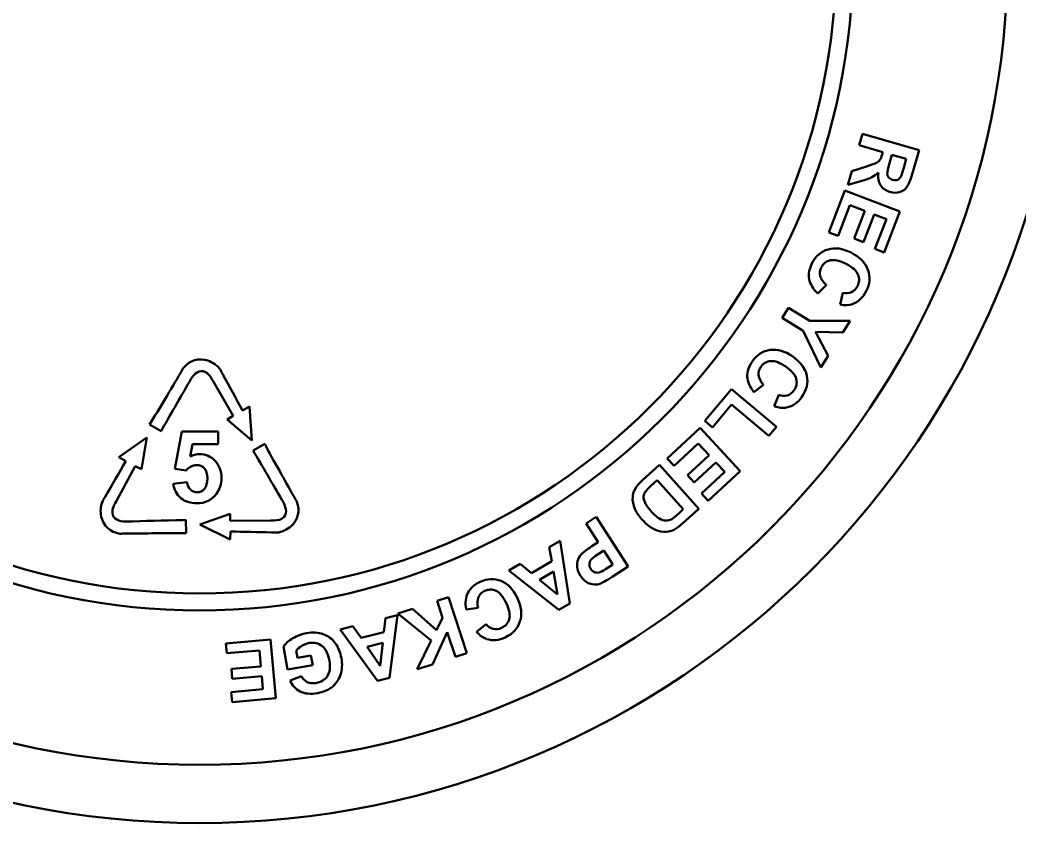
# Model space of a CAD drawing. Extents: x 0 to 900, y 0 to 581.
# Drawn here: x 664.4 to 790.2, y 277.7 to 378.8 of the extents above; entities that cross this region are included whole.
import ezdxf

# ---------------------------------------------------------------- set-up
doc = ezdxf.new("R2010")
doc.units = 0
doc.header["$LTSCALE"] = 2
doc.layers.add('AM_0', color=7, linetype='CONTINUOUS', lineweight=50)

msp = doc.modelspace()

# ---------------------------------------------------------------- linework, layer by layer
at = {"layer": 'AM_0'}
for radius in [109, 101.675]:
    msp.add_circle((687.029, 386.739), radius, dxfattribs=at)
msp.add_ellipse((687.029, 386.739), major_axis=(80.119, 0), ratio=0.9999929, start_param=4.712389, end_param=10.9955743, dxfattribs=at)
for points, knots in [([(687.029, 468.99), (732.448, 468.99), (769.28, 432.157), (769.28, 386.739), (769.28, 386.739), (769.28, 341.321), (732.448, 304.489), (687.029, 304.489), (687.029, 304.489), (641.611, 304.489), (604.778, 341.321), (604.778, 386.739), (604.778, 386.739), (604.778, 432.157), (641.611, 468.99), (687.029, 468.99)], [0, 0, 0, 0, 0.25, 0.25, 0.25, 0.25, 0.5, 0.5, 0.5, 0.5, 0.75, 0.75, 0.75, 0.75, 1, 1, 1, 1]), ([(685.854, 323.864), (686.241, 324.057), (686.633, 324.154), (687.037, 324.154), (687.037, 324.154), (687.803, 324.154), (688.454, 323.874), (688.985, 323.318)], [0.666666667, 0.666666667, 0.666666667, 0.666666667, 0.714285714, 0.714285714, 0.714285714, 0.714285714, 0.761904762, 0.761904762, 0.761904762, 0.761904762]), ([(688.985, 323.318), (689.519, 322.759), (689.785, 322.035), (689.785, 321.145), (689.785, 321.145), (689.785, 320.403), (689.571, 319.74), (689.141, 319.158)], [0.761904762, 0.761904762, 0.761904762, 0.761904762, 0.80952381, 0.80952381, 0.80952381, 0.80952381, 0.857142857, 0.857142857, 0.857142857, 0.857142857]), ([(687.635, 322.36), (687.387, 322.638), (687.064, 322.776), (686.667, 322.776), (686.667, 322.776), (686.172, 322.776), (685.726, 322.556), (685.332, 322.117)], [0.285714286, 0.285714286, 0.285714286, 0.285714286, 0.333333333, 0.333333333, 0.333333333, 0.333333333, 0.380952381, 0.380952381, 0.380952381, 0.380952381]), ([(687.633, 319.788), (687.883, 320.082), (688.009, 320.525), (688.009, 321.115), (688.009, 321.115), (688.009, 321.668), (687.885, 322.083), (687.635, 322.36)], [0.19047619, 0.19047619, 0.19047619, 0.19047619, 0.238095238, 0.238095238, 0.238095238, 0.238095238, 0.285714286, 0.285714286, 0.285714286, 0.285714286]), ([(685.88, 319.692), (686.121, 319.463), (686.401, 319.349), (686.715, 319.349), (686.715, 319.349), (687.077, 319.349), (687.383, 319.496), (687.633, 319.788)], [0.095238095, 0.095238095, 0.095238095, 0.095238095, 0.142857143, 0.142857143, 0.142857143, 0.142857143, 0.19047619, 0.19047619, 0.19047619, 0.19047619]), ([(689.141, 319.158), (688.553, 318.362), (687.74, 317.966), (686.699, 317.966), (686.699, 317.966), (685.865, 317.966), (685.187, 318.188), (684.662, 318.635)], [0.857142857, 0.857142857, 0.857142857, 0.857142857, 0.904761905, 0.904761905, 0.904761905, 0.904761905, 0.952380952, 0.952380952, 0.952380952, 0.952380952])]:
    msp.add_open_spline(points, degree=3, knots=knots, dxfattribs=at)
for points in [[(770.04, 363.015), (770.04, 363.015), (770.453, 364.457), (770.453, 364.457)], [(770.453, 364.457), (770.453, 364.457), (777.588, 362.411), (777.588, 362.411)], [(773.018, 362.161), (773.018, 362.161), (770.04, 363.015), (770.04, 363.015)], [(772.935, 361.87), (772.935, 361.87), (773.018, 362.161), (773.018, 362.161)], [(777.588, 362.411), (777.588, 362.411), (776.718, 359.378), (776.718, 359.378)], [(772.225, 360.819), (772.409, 360.914), (772.548, 361.03), (772.647, 361.167)], [(772.647, 361.167), (772.744, 361.305), (772.84, 361.538), (772.935, 361.87)], [(774.158, 361.834), (774.158, 361.834), (773.853, 360.77), (773.853, 360.77)], [(775.967, 361.316), (775.967, 361.316), (774.158, 361.834), (774.158, 361.834)], [(775.645, 360.193), (775.645, 360.193), (775.967, 361.316), (775.967, 361.316)], [(768.614, 358.042), (768.614, 358.042), (769.108, 359.764), (769.108, 359.764)], [(769.108, 359.764), (769.108, 359.764), (770.96, 360.36), (770.96, 360.36)], [(770.96, 360.36), (771.621, 360.572), (772.042, 360.724), (772.225, 360.819)], [(772.47, 359.602), (772.197, 359.342), (771.924, 359.142), (771.648, 359.002)], [(772.723, 358.001), (772.465, 358.415), (772.38, 358.95), (772.47, 359.602)], [(773.853, 360.77), (773.654, 360.078), (773.559, 359.638), (773.567, 359.449)], [(775.32, 359.148), (775.368, 359.26), (775.477, 359.608), (775.645, 360.193)], [(770.256, 358.515), (770.256, 358.515), (768.614, 358.042), (768.614, 358.042)], [(771.648, 359.002), (771.373, 358.861), (770.909, 358.699), (770.256, 358.515)], [(773.567, 359.449), (773.576, 359.261), (773.639, 359.098), (773.754, 358.959)], [(773.754, 358.959), (773.869, 358.821), (774.033, 358.721), (774.247, 358.659)], [(774.247, 358.659), (774.488, 358.59), (774.699, 358.6), (774.883, 358.685)], [(774.883, 358.685), (775.068, 358.771), (775.213, 358.925), (775.32, 359.148)], [(776.718, 359.378), (776.499, 358.615), (776.276, 358.081), (776.049, 357.772)], [(766.214, 352.058), (766.214, 352.058), (768.237, 357.327), (768.237, 357.327)], [(768.237, 357.327), (768.237, 357.327), (775.166, 354.667), (775.166, 354.667)], [(773.914, 357.149), (773.38, 357.302), (772.981, 357.588), (772.723, 358.001)], [(775.128, 357.137), (774.74, 357.024), (774.336, 357.028), (773.914, 357.149)], [(776.049, 357.772), (775.822, 357.463), (775.515, 357.251), (775.128, 357.137)], [(768.868, 355.48), (768.868, 355.48), (767.382, 351.61), (767.382, 351.61)], [(770.754, 354.756), (770.754, 354.756), (768.868, 355.48), (768.868, 355.48)], [(769.419, 351.278), (769.419, 351.278), (770.754, 354.756), (770.754, 354.756)], [(775.166, 354.667), (775.166, 354.667), (773.194, 349.531), (773.194, 349.531)], [(771.92, 354.308), (771.92, 354.308), (770.585, 350.83), (770.585, 350.83)], [(773.456, 353.719), (773.456, 353.719), (771.92, 354.308), (771.92, 354.308)], [(772.021, 349.981), (772.021, 349.981), (773.456, 353.719), (773.456, 353.719)], [(767.382, 351.61), (767.382, 351.61), (766.214, 352.058), (766.214, 352.058)], [(770.585, 350.83), (770.585, 350.83), (769.419, 351.278), (769.419, 351.278)], [(764.118, 348.211), (764.565, 349.088), (765.233, 349.657), (766.12, 349.917)], [(766.12, 349.917), (767.008, 350.176), (767.973, 350.042), (769.013, 349.512)], [(769.013, 349.512), (770.113, 348.951), (770.823, 348.231), (771.143, 347.352)], [(773.194, 349.531), (773.194, 349.531), (772.021, 349.981), (772.021, 349.981)], [(766.395, 348.544), (765.887, 348.424), (765.51, 348.124), (765.266, 347.643)], [(768.411, 348.085), (767.575, 348.51), (766.903, 348.665), (766.395, 348.544)], [(763.747, 346.186), (763.633, 346.825), (763.756, 347.501), (764.118, 348.211)], [(765.266, 347.643), (765.084, 347.288), (765.041, 346.925), (765.138, 346.554)], [(769.887, 346.756), (769.692, 347.24), (769.2, 347.683), (768.411, 348.085)], [(771.143, 347.352), (771.462, 346.474), (771.386, 345.572), (770.914, 344.645)], [(764.852, 344.376), (764.231, 344.943), (763.863, 345.546), (763.747, 346.186)], [(765.138, 346.554), (765.232, 346.184), (765.494, 345.82), (765.921, 345.461)], [(769.807, 345.294), (770.057, 345.784), (770.085, 346.272), (769.887, 346.756)], [(765.921, 345.461), (765.921, 345.461), (764.852, 344.376), (764.852, 344.376)], [(767.987, 344.466), (768.37, 344.368), (768.724, 344.393), (769.05, 344.542)], [(769.05, 344.542), (769.375, 344.688), (769.627, 344.94), (769.807, 345.294)], [(770.914, 344.645), (770.502, 343.837), (769.928, 343.301), (769.192, 343.04)], [(767.629, 342.983), (767.629, 342.983), (767.987, 344.466), (767.987, 344.466)], [(760.365, 341.305), (760.365, 341.305), (761.157, 342.573), (761.157, 342.573)], [(761.157, 342.573), (761.157, 342.573), (763.806, 340.917), (763.806, 340.917)], [(769.192, 343.04), (768.757, 342.882), (768.236, 342.864), (767.629, 342.983)], [(763.005, 339.655), (763.005, 339.655), (760.365, 341.305), (760.365, 341.305)], [(763.806, 340.917), (763.806, 340.917), (768.891, 340.945), (768.891, 340.945)], [(768.891, 340.945), (768.891, 340.945), (767.96, 339.454), (767.96, 339.454)], [(765.213, 335.058), (765.213, 335.058), (763.005, 339.655), (763.005, 339.655)], [(764.544, 339.529), (764.544, 339.529), (766.128, 336.522), (766.128, 336.522)], [(767.96, 339.454), (767.96, 339.454), (764.544, 339.529), (764.544, 339.529)], [(756.604, 335.855), (757.169, 336.662), (757.91, 337.132), (758.825, 337.266)], [(758.825, 337.266), (759.741, 337.399), (760.677, 337.131), (761.633, 336.462)], [(685.031, 335.045), (685.797, 335.981), (686.92, 336.29), (688.058, 335.925)], [(688.058, 335.925), (688.63, 335.742), (689.354, 335.272), (689.656, 334.747)], [(755.956, 333.902), (755.931, 334.55), (756.148, 335.202), (756.604, 335.855)], [(758.906, 335.867), (758.386, 335.82), (757.972, 335.575), (757.662, 335.133)], [(760.839, 335.132), (760.07, 335.671), (759.426, 335.917), (758.906, 335.867)], [(761.633, 336.462), (762.645, 335.754), (763.247, 334.942), (763.442, 334.027)], [(766.128, 336.522), (766.128, 336.522), (765.213, 335.058), (765.213, 335.058)], [(682.981, 331.594), (683.608, 332.64), (684.246, 333.687), (684.852, 334.744)], [(684.852, 334.744), (684.9, 334.826), (684.972, 334.973), (685.031, 335.045)], [(687.756, 334.475), (686.992, 334.887), (686.394, 334.261), (685.977, 333.665)], [(688.721, 333.351), (688.453, 333.813), (688.244, 334.213), (687.756, 334.475)], [(689.656, 334.747), (689.761, 334.564), (689.857, 334.376), (689.958, 334.19)], [(757.662, 335.133), (757.433, 334.806), (757.34, 334.453), (757.384, 334.073)], [(762.116, 333.612), (761.989, 334.118), (761.563, 334.625), (760.839, 335.132)], [(685.977, 333.665), (684.772, 331.566), (683.567, 329.466), (682.361, 327.367)], [(691.266, 328.959), (691.266, 328.959), (688.721, 333.351), (688.721, 333.351)], [(689.958, 334.19), (690.783, 332.673), (691.61, 331.157), (692.436, 329.641)], [(756.798, 331.956), (756.262, 332.603), (755.982, 333.251), (755.956, 333.902)], [(757.384, 334.073), (757.426, 333.693), (757.635, 333.296), (758.007, 332.881)], [(761.833, 332.175), (762.148, 332.625), (762.244, 333.105), (762.116, 333.612)], [(763.442, 334.027), (763.636, 333.113), (763.435, 332.23), (762.838, 331.378)], [(750.624, 328.331), (750.624, 328.331), (753.982, 332.332), (753.982, 332.332)], [(753.982, 332.332), (753.982, 332.332), (759.621, 327.601), (759.621, 327.601)], [(758.007, 332.881), (758.007, 332.881), (756.798, 331.956), (756.798, 331.956)], [(760.978, 331.535), (761.32, 331.635), (761.605, 331.849), (761.833, 332.175)], [(680.937, 328.205), (681.639, 329.306), (682.308, 330.473), (682.981, 331.594)], [(759.354, 330.189), (759.354, 330.189), (759.915, 331.608), (759.915, 331.608)], [(759.915, 331.608), (760.281, 331.458), (760.635, 331.434), (760.978, 331.535)], [(762.838, 331.378), (762.318, 330.635), (761.675, 330.184), (760.91, 330.028)], [(692.436, 329.641), (692.436, 329.641), (693.323, 330.136), (693.323, 330.136)], [(693.323, 330.136), (693.323, 330.136), (693.6, 325.855), (693.6, 325.855)], [(753.977, 330.38), (753.977, 330.38), (751.583, 327.526), (751.583, 327.526)], [(758.658, 326.453), (758.658, 326.453), (753.977, 330.38), (753.977, 330.38)], [(760.91, 330.028), (760.457, 329.932), (759.938, 329.987), (759.354, 330.189)], [(680.74, 327.897), (680.74, 327.897), (680.937, 328.205), (680.937, 328.205)], [(690.521, 328.495), (690.521, 328.495), (691.266, 328.959), (691.266, 328.959)], [(693.6, 325.855), (693.6, 325.855), (690.521, 328.495), (690.521, 328.495)], [(751.583, 327.526), (751.583, 327.526), (750.624, 328.331), (750.624, 328.331)], [(682.188, 327.065), (682.188, 327.065), (680.74, 327.897), (680.74, 327.897)], [(682.361, 327.367), (682.361, 327.367), (682.188, 327.065), (682.188, 327.065)], [(683.929, 322.321), (683.929, 322.321), (684.815, 327.014), (684.815, 327.014)], [(684.815, 327.014), (684.815, 327.014), (689.386, 327.014), (689.386, 327.014)], [(689.386, 327.014), (689.386, 327.014), (689.386, 325.397), (689.386, 325.397)], [(745.882, 323.6), (745.882, 323.6), (750.01, 327.449), (750.01, 327.449)], [(750.01, 327.449), (750.01, 327.449), (755.071, 322.021), (755.071, 322.021)], [(759.621, 327.601), (759.621, 327.601), (758.658, 326.453), (758.658, 326.453)], [(676.867, 323.781), (676.867, 323.781), (680.378, 326.246), (680.378, 326.246)], [(680.378, 326.246), (680.378, 326.246), (679.727, 322.243), (679.727, 322.243)], [(686.125, 325.397), (686.125, 325.397), (685.854, 323.864), (685.854, 323.864)], [(689.386, 325.397), (689.386, 325.397), (686.125, 325.397), (686.125, 325.397)], [(693.782, 324.594), (693.782, 324.594), (695.225, 325.434), (695.225, 325.434)], [(693.957, 324.293), (693.957, 324.293), (693.782, 324.594), (693.782, 324.594)], [(695.225, 325.434), (695.225, 325.434), (695.393, 325.11), (695.393, 325.11)], [(695.393, 325.11), (695.998, 323.952), (696.676, 322.791), (697.312, 321.648)], [(749.767, 325.513), (749.767, 325.513), (746.735, 322.685), (746.735, 322.685)], [(751.145, 324.035), (751.145, 324.035), (749.767, 325.513), (749.767, 325.513)], [(675.157, 318.798), (676.022, 320.292), (676.887, 321.787), (677.752, 323.282)], [(677.752, 323.282), (677.752, 323.282), (676.867, 323.781), (676.867, 323.781)], [(697.613, 318.019), (696.395, 320.11), (695.176, 322.202), (693.957, 324.293)], [(746.735, 322.685), (746.735, 322.685), (745.882, 323.6), (745.882, 323.6)], [(748.42, 321.494), (748.42, 321.494), (751.145, 324.035), (751.145, 324.035)], [(751.997, 323.121), (751.997, 323.121), (749.272, 320.58), (749.272, 320.58)], [(753.119, 321.918), (753.119, 321.918), (751.997, 323.121), (751.997, 323.121)], [(678.942, 322.637), (678.942, 322.637), (676.518, 318.178), (676.518, 318.178)], [(679.727, 322.243), (679.727, 322.243), (678.942, 322.637), (678.942, 322.637)], [(685.332, 322.117), (685.332, 322.117), (683.929, 322.321), (683.929, 322.321)], [(742.799, 320.911), (742.799, 320.911), (744.893, 322.797), (744.893, 322.797)], [(744.893, 322.797), (744.893, 322.797), (749.859, 317.281), (749.859, 317.281)], [(750.19, 319.188), (750.19, 319.188), (753.119, 321.918), (753.119, 321.918)], [(755.071, 322.021), (755.071, 322.021), (751.047, 318.269), (751.047, 318.269)], [(683.721, 320.439), (683.721, 320.439), (685.443, 320.616), (685.443, 320.616)], [(685.443, 320.616), (685.491, 320.227), (685.638, 319.919), (685.88, 319.692)], [(697.312, 321.648), (697.906, 320.583), (698.496, 319.509), (699.109, 318.456)], [(741.917, 319.906), (742.092, 320.205), (742.386, 320.54), (742.799, 320.911)], [(744.617, 320.865), (744.617, 320.865), (743.786, 320.117), (743.786, 320.117)], [(747.905, 317.213), (747.905, 317.213), (744.617, 320.865), (744.617, 320.865)], [(749.272, 320.58), (749.272, 320.58), (748.42, 321.494), (748.42, 321.494)], [(684.662, 318.635), (684.137, 319.083), (683.822, 319.683), (683.721, 320.439)], [(741.532, 318.761), (741.555, 319.124), (741.684, 319.505), (741.917, 319.906)], [(743.159, 319.457), (743.02, 319.25), (742.938, 319.039), (742.915, 318.823)], [(743.786, 320.117), (743.475, 319.837), (743.265, 319.618), (743.159, 319.457)], [(674.665, 316.272), (674.524, 316.853), (674.547, 317.717), (674.839, 318.25)], [(674.839, 318.25), (674.941, 318.435), (675.051, 318.615), (675.157, 318.798)], [(676.518, 318.178), (676.263, 317.709), (676.03, 317.323), (676.059, 316.769)], [(699.282, 318.151), (699.712, 317.02), (699.419, 315.893), (698.536, 315.088)], [(699.109, 318.456), (699.157, 318.374), (699.25, 318.236), (699.282, 318.151)], [(741.818, 317.256), (741.594, 317.781), (741.498, 318.282), (741.532, 318.761)], [(742.915, 318.823), (742.893, 318.608), (742.958, 318.343), (743.104, 318.028)], [(751.047, 318.269), (751.047, 318.269), (750.19, 319.188), (750.19, 319.188)], [(697.429, 316.072), (698.166, 316.53), (697.923, 317.361), (697.613, 318.019)], [(742.705, 315.93), (742.297, 316.383), (742.001, 316.826), (741.818, 317.256)], [(743.104, 318.028), (743.251, 317.715), (743.517, 317.342), (743.901, 316.916)], [(743.901, 316.916), (744.285, 316.49), (744.617, 316.198), (744.897, 316.036)], [(747.406, 316.763), (747.406, 316.763), (747.905, 317.213), (747.905, 317.213)], [(749.859, 317.281), (749.859, 317.281), (747.824, 315.449), (747.824, 315.449)], [(676.993, 314.146), (675.794, 314.312), (674.946, 315.11), (674.665, 316.272)], [(676.059, 316.769), (676.106, 315.902), (676.952, 315.717), (677.678, 315.672)], [(677.678, 315.672), (680.097, 315.736), (682.517, 315.799), (684.937, 315.862)], [(684.937, 315.862), (684.937, 315.862), (685.286, 315.872), (685.286, 315.872)], [(685.286, 315.872), (685.286, 315.872), (685.328, 314.203), (685.328, 314.203)], [(687.043, 315.305), (687.043, 315.305), (690.866, 316.658), (690.866, 316.658)], [(690.866, 316.658), (690.866, 316.658), (690.898, 315.78), (690.898, 315.78)], [(690.898, 315.78), (690.898, 315.78), (695.974, 315.797), (695.974, 315.797)], [(695.974, 315.797), (696.507, 315.799), (696.958, 315.78), (697.429, 316.072)], [(735.681, 315.436), (735.681, 315.436), (736.937, 316.252), (736.937, 316.252)], [(736.937, 316.252), (736.937, 316.252), (740.979, 310.027), (740.979, 310.027)], [(744.06, 314.787), (743.622, 315.033), (743.171, 315.412), (742.705, 315.93)], [(744.897, 316.036), (745.179, 315.876), (745.445, 315.792), (745.694, 315.787)], [(745.694, 315.787), (745.946, 315.781), (746.195, 315.85), (746.444, 315.992)], [(746.444, 315.992), (746.632, 316.096), (746.951, 316.353), (747.406, 316.763)], [(690.892, 313.41), (690.892, 313.41), (687.043, 315.305), (687.043, 315.305)], [(690.905, 314.426), (690.905, 314.426), (690.892, 313.41), (690.892, 313.41)], [(696.084, 314.306), (694.358, 314.347), (692.631, 314.386), (690.905, 314.426)], [(698.536, 315.088), (698.091, 314.684), (697.323, 314.291), (696.717, 314.291)], [(737.205, 313.088), (737.205, 313.088), (735.681, 315.436), (735.681, 315.436)], [(745.391, 314.37), (744.941, 314.404), (744.497, 314.544), (744.06, 314.787)], [(746.68, 314.609), (746.271, 314.413), (745.84, 314.333), (745.391, 314.37)], [(747.824, 315.449), (747.365, 315.036), (746.985, 314.756), (746.68, 314.609)], [(677.342, 314.15), (677.246, 314.148), (677.086, 314.133), (676.993, 314.146)], [(681.005, 314.192), (679.786, 314.183), (678.56, 314.182), (677.342, 314.15)], [(684.963, 314.211), (683.658, 314.237), (682.313, 314.201), (681.005, 314.192)], [(685.328, 314.203), (685.328, 314.203), (684.963, 314.211), (684.963, 314.211)], [(696.717, 314.291), (696.506, 314.291), (696.295, 314.301), (696.084, 314.306)], [(731.039, 312.447), (731.039, 312.447), (732.416, 313.242), (732.416, 313.242)], [(732.416, 313.242), (732.416, 313.242), (733.623, 305.369), (733.623, 305.369)], [(736.386, 312.556), (736.386, 312.556), (737.205, 313.088), (737.205, 313.088)], [(731.352, 310.68), (731.352, 310.68), (731.039, 312.447), (731.039, 312.447)], [(735.14, 311.619), (735.402, 311.874), (735.817, 312.186), (736.386, 312.556)], [(737.892, 312.03), (737.892, 312.03), (737.205, 311.584), (737.205, 311.584)], [(739.039, 310.265), (739.039, 310.265), (737.892, 312.03), (737.892, 312.03)], [(728.783, 309.197), (728.783, 309.197), (731.352, 310.68), (731.352, 310.68)], [(734.551, 309.944), (734.52, 310.296), (734.563, 310.614), (734.681, 310.902)], [(734.681, 310.902), (734.798, 311.189), (734.951, 311.428), (735.14, 311.619)], [(736.274, 310.841), (736.15, 310.668), (736.085, 310.482), (736.08, 310.28)], [(737.205, 311.584), (736.71, 311.262), (736.398, 311.014), (736.274, 310.841)], [(725.965, 309.518), (725.965, 309.518), (727.378, 310.333), (727.378, 310.333)], [(732.25, 304.576), (732.25, 304.576), (725.965, 309.518), (725.965, 309.518)], [(727.378, 310.333), (727.378, 310.333), (728.783, 309.197), (728.783, 309.197)], [(731.577, 309.368), (731.577, 309.368), (729.824, 308.355), (729.824, 308.355)], [(732.087, 306.481), (732.087, 306.481), (731.577, 309.368), (731.577, 309.368)], [(734.968, 308.845), (734.719, 309.228), (734.58, 309.595), (734.551, 309.944)], [(736.08, 310.28), (736.076, 310.08), (736.133, 309.888), (736.252, 309.704)], [(736.252, 309.704), (736.399, 309.478), (736.587, 309.334), (736.816, 309.273)], [(736.816, 309.273), (737.043, 309.212), (737.273, 309.23), (737.5, 309.325)], [(737.5, 309.325), (737.669, 309.394), (737.979, 309.577), (738.431, 309.87)], [(738.431, 309.87), (738.431, 309.87), (739.039, 310.265), (739.039, 310.265)], [(740.979, 310.027), (740.979, 310.027), (738.963, 308.718), (738.963, 308.718)], [(720.805, 306.723), (721.108, 307.297), (721.621, 307.754), (722.343, 308.091)], [(722.343, 308.091), (723.236, 308.507), (724.113, 308.544), (724.972, 308.203)], [(724.972, 308.203), (725.831, 307.86), (726.508, 307.16), (727.001, 306.102)], [(729.824, 308.355), (729.824, 308.355), (732.087, 306.481), (732.087, 306.481)], [(736.115, 307.868), (735.672, 308.025), (735.289, 308.351), (734.968, 308.845)], [(738.963, 308.718), (738.2, 308.222), (737.681, 307.93), (737.408, 307.842)], [(722.898, 306.937), (722.537, 306.768), (722.28, 306.509), (722.127, 306.157)], [(724.343, 306.951), (723.869, 307.17), (723.387, 307.164), (722.898, 306.937)], [(725.649, 305.348), (725.252, 306.198), (724.818, 306.733), (724.343, 306.951)], [(737.408, 307.842), (736.991, 307.703), (736.559, 307.711), (736.115, 307.868)], [(716.924, 305.696), (716.924, 305.696), (718.349, 306.159), (718.349, 306.159)], [(717.617, 303.563), (717.617, 303.563), (716.924, 305.696), (716.924, 305.696)], [(718.349, 306.159), (718.349, 306.159), (720.643, 299.101), (720.643, 299.101)], [(720.561, 304.617), (720.421, 305.446), (720.502, 306.147), (720.805, 306.723)], [(722.127, 306.157), (721.974, 305.808), (721.956, 305.359), (722.071, 304.814)], [(727.001, 306.102), (727.524, 304.983), (727.639, 303.978), (727.351, 303.089)], [(711.984, 304.091), (711.984, 304.091), (713.828, 304.69), (713.828, 304.69)], [(713.828, 304.69), (713.828, 304.69), (716.844, 302.007), (716.844, 302.007)], [(722.071, 304.814), (722.071, 304.814), (720.561, 304.617), (720.561, 304.617)], [(725.994, 303.392), (726.138, 303.894), (726.023, 304.546), (725.649, 305.348)], [(733.623, 305.369), (733.623, 305.369), (732.25, 304.576), (732.25, 304.576)], [(710.226, 301.741), (710.226, 301.741), (710.411, 303.525), (710.411, 303.525)], [(710.411, 303.525), (710.411, 303.525), (711.954, 303.91), (711.954, 303.91)], [(711.954, 303.91), (711.954, 303.91), (710.944, 296.009), (710.944, 296.009)], [(716.186, 300.692), (716.186, 300.692), (711.984, 304.091), (711.984, 304.091)], [(716.844, 302.007), (716.844, 302.007), (717.617, 303.563), (717.617, 303.563)], [(725.031, 302.289), (725.529, 302.522), (725.852, 302.889), (725.994, 303.392)], [(727.351, 303.089), (727.061, 302.201), (726.446, 301.536), (725.503, 301.097)], [(700.498, 301.635), (701.263, 301.77), (701.958, 301.728), (702.583, 301.508)], [(704.727, 302.108), (704.727, 302.108), (706.31, 302.503), (706.31, 302.503)], [(709.407, 295.626), (709.407, 295.626), (704.727, 302.108), (704.727, 302.108)], [(706.31, 302.503), (706.31, 302.503), (707.347, 301.023), (707.347, 301.023)], [(707.347, 301.023), (707.347, 301.023), (710.226, 301.741), (710.226, 301.741)], [(718.2, 301.772), (718.2, 301.772), (716.339, 297.702), (716.339, 297.702)], [(719.218, 298.638), (719.218, 298.638), (718.2, 301.772), (718.2, 301.772)], [(721.892, 301.809), (721.892, 301.809), (723.087, 302.757), (723.087, 302.757)], [(723.158, 300.892), (722.718, 301.035), (722.296, 301.342), (721.892, 301.809)], [(723.087, 302.757), (723.328, 302.445), (723.623, 302.247), (723.971, 302.163)], [(723.971, 302.163), (724.317, 302.078), (724.671, 302.121), (725.031, 302.289)], [(690.338, 300.346), (690.338, 300.346), (695.96, 300.838), (695.96, 300.838)], [(695.96, 300.838), (695.96, 300.838), (696.607, 293.444), (696.607, 293.444)], [(697.572, 299.952), (697.829, 300.306), (698.23, 300.649), (698.777, 300.981)], [(698.777, 300.981), (699.324, 301.31), (699.898, 301.529), (700.498, 301.635)], [(702.445, 300.008), (701.984, 300.374), (701.441, 300.501), (700.816, 300.391)], [(702.583, 301.508), (703.208, 301.286), (703.716, 300.904), (704.107, 300.357)], [(714.422, 297.08), (714.422, 297.08), (716.186, 300.692), (716.186, 300.692)], [(725.503, 301.097), (724.681, 300.713), (723.899, 300.644), (723.158, 300.892)], [(690.447, 299.099), (690.447, 299.099), (690.338, 300.346), (690.338, 300.346)], [(694.577, 299.461), (694.577, 299.461), (690.447, 299.099), (690.447, 299.099)], [(694.753, 297.448), (694.753, 297.448), (694.577, 299.461), (694.577, 299.461)], [(698.085, 297.04), (698.085, 297.04), (697.572, 299.952), (697.572, 299.952)], [(699.917, 300.045), (699.629, 299.869), (699.388, 299.674), (699.195, 299.463)], [(699.195, 299.463), (699.195, 299.463), (699.359, 298.536), (699.359, 298.536)], [(700.816, 300.391), (700.506, 300.336), (700.208, 300.221), (699.917, 300.045)], [(703.368, 298.158), (703.215, 299.024), (702.908, 299.642), (702.445, 300.008)], [(704.107, 300.357), (704.498, 299.81), (704.755, 299.187), (704.879, 298.486)], [(710.08, 300.417), (710.08, 300.417), (708.115, 299.927), (708.115, 299.927)], [(708.115, 299.927), (708.115, 299.927), (709.774, 297.502), (709.774, 297.502)], [(709.774, 297.502), (709.774, 297.502), (710.08, 300.417), (710.08, 300.417)], [(699.359, 298.536), (699.359, 298.536), (701.049, 298.833), (701.049, 298.833)], [(701.049, 298.833), (701.049, 298.833), (701.266, 297.601), (701.266, 297.601)], [(703.119, 296.236), (703.428, 296.714), (703.51, 297.353), (703.368, 298.158)], [(704.879, 298.486), (705.013, 297.725), (704.973, 297.02), (704.759, 296.371)], [(720.643, 299.101), (720.643, 299.101), (719.218, 298.638), (719.218, 298.638)], [(691.042, 297.124), (691.042, 297.124), (694.753, 297.448), (694.753, 297.448)], [(691.151, 295.879), (691.151, 295.879), (691.042, 297.124), (691.042, 297.124)], [(701.266, 297.601), (701.266, 297.601), (698.085, 297.04), (698.085, 297.04)], [(716.339, 297.702), (716.339, 297.702), (714.422, 297.08), (714.422, 297.08)], [(694.862, 296.204), (694.862, 296.204), (691.151, 295.879), (691.151, 295.879)], [(695.005, 294.565), (695.005, 294.565), (694.862, 296.204), (694.862, 296.204)], [(698.421, 295.692), (698.421, 295.692), (699.838, 296.225), (699.838, 296.225)], [(699.685, 294.287), (699.107, 294.578), (698.686, 295.046), (698.421, 295.692)], [(699.838, 296.225), (700.005, 295.884), (700.249, 295.634), (700.57, 295.477)], [(700.57, 295.477), (700.891, 295.319), (701.263, 295.278), (701.689, 295.353)], [(701.689, 295.353), (702.334, 295.466), (702.81, 295.761), (703.119, 296.236)], [(704.759, 296.371), (704.543, 295.724), (704.157, 295.188), (703.596, 294.764)], [(710.944, 296.009), (710.944, 296.009), (709.407, 295.626), (709.407, 295.626)], [(691.017, 294.216), (691.017, 294.216), (695.005, 294.565), (695.005, 294.565)], [(691.126, 292.965), (691.126, 292.965), (691.017, 294.216), (691.017, 294.216)], [(701.911, 294.092), (701.004, 293.932), (700.261, 293.997), (699.685, 294.287)], [(703.596, 294.764), (703.171, 294.439), (702.609, 294.215), (701.911, 294.092)], [(696.607, 293.444), (696.607, 293.444), (691.126, 292.965), (691.126, 292.965)]]:
    msp.add_open_spline(points, degree=3, dxfattribs=at)

doc.saveas('drawing.dxf')
